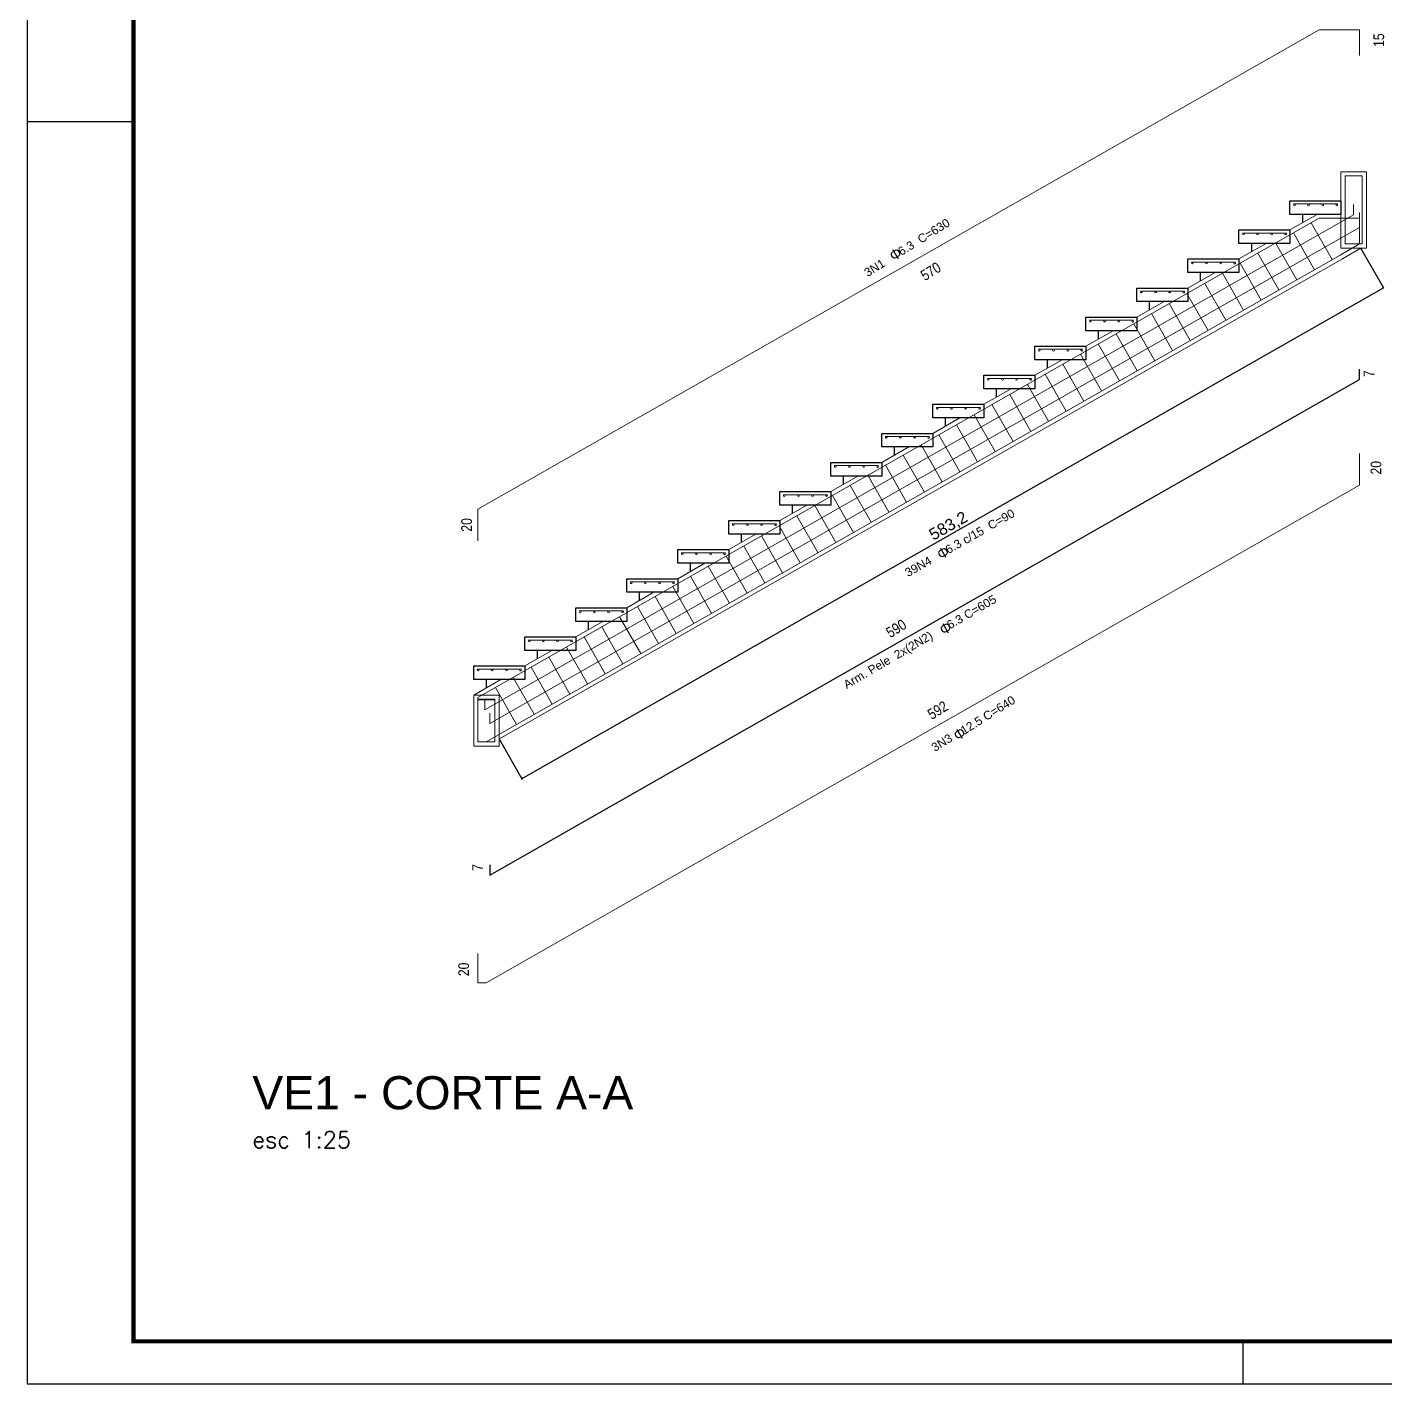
# Model space of a CAD drawing. Header units: millimetres. Extents: x 99 to 586, y -147 to 19.
# Drawn here: x 502.02 to 533.96, y -146.55 to -114.63 of the extents above; entities that cross this region are included whole.
import ezdxf

# ---------------------------------------------------------------- set-up
doc = ezdxf.new("R2010")
doc.units = ezdxf.units.MM
for name, color, linetype, lineweight in [('ARM_LONGITUDINAL_Ø12_5', 34, 'Continuous', 9), ('ARM_LONGITUDINAL_Ø6_3', 31, 'Continuous', 9), ('ARM_LONGITUDINAL_Ø8', 32, 'Continuous', 9), ('Vista Fino', 7, 'Continuous', 0)]:
    doc.layers.add(name, color=color, linetype=linetype, lineweight=lineweight)
for name, color, linetype in [('ARQ-FOLHA', 7, 'Continuous'), ('ARQ-TEXTO4', 1, 'Continuous'), ('COTA CYPE', 31, 'Continuous')]:
    doc.layers.add(name, color=color, linetype=linetype)
doc.styles.add('ARIAL NARROW', font='ARIALN.TTF')
doc.styles.add('ROMANS', font='romans.shx')
doc.styles.get("Standard").update_dxf_attribs({"font": 'arial.ttf'})
doc.dimstyles.new('Copy of 1-50', dxfattribs={"dimscale": 0.05, "dimtxt": 5.5, "dimasz": 0.8, "dimexe": 0.1, "dimexo": 0.2, "dimgap": 0.3, "dimtad": 1, "dimdec": 1, "dimlfac": 25, "dimzin": 1, "dimtxsty": 'Standard', "dimblk": 'OBLIQUE', "dimcen": 10, "dimdle": 0.1, "dimclrd": 7, "dimclre": 8, "dimclrt": 256, "dimadec": 0, "dimazin": 2, "dimtfac": 1, "dimtdec": 1, "dimtmove": 2, "dimatfit": 0, "dimldrblk": 'OBLIQUE', "dimfxl": 0, "dimlwd": -1, "dimlwe": -1, "dimarcsym": 0})

# ---------------------------------------------------------------- blocks, each defined once
blk = doc.blocks.new('FOLHA A1')
at = {"layer": 'ARQ-FOLHA'}
for p, q in [((0, 0), (0, -594)), ((0, -297), (25, -297)), ((286, -594), (286, -584)), ((0, -594), (841, -594))]:
    blk.add_line(p, q, dxfattribs=at)
at = {"layer": 'ARQ-FOLHA', "const_width": 1}
blk.add_lwpolyline([(25, -10), (25, -584), (831, -584), (831, -10), (25, -10)], dxfattribs=at)
blk = doc.blocks.new('_OBLIQUE')
at = {"color": 0, "linetype": 'ByBlock'}
blk.add_line((-0.5, -0.5), (0.5, 0.5), dxfattribs=at)
blk = doc.blocks.new('*D553')
at = {"color": 8}
for p, q in [((533.398, -119.84), (533.926, -120.767)), ((513.132, -131.391), (513.661, -132.318))]:
    blk.add_line(p, q, dxfattribs=at)
at = {"color": 7}
blk.add_line((513.654, -132.316), (533.928, -120.76), dxfattribs=at)
at = {"layer": 'Defpoints', "color": 0}
for p in [(533.393, -119.831), (533.923, -120.762), (513.127, -131.382)]:
    blk.add_point(p, dxfattribs=at)
at = {"color": 7, "xscale": 0.04000000000000001, "yscale": 0.04000000000000001, "zscale": 0.04000000000000001}
for p, rotation in [((533.923, -120.762), 29.68314017750449), ((513.658, -132.314), 209.6831401775045)]:
    blk.add_blockref('_OBLIQUE', p, dxfattribs=dict(at, rotation=rotation))
at = {"insert": (523.701, -126.381), "char_height": 0.275, "attachment_point": 5, "rotation": 29.6831}
blk.add_mtext('583,2', dxfattribs=at)

msp = doc.modelspace()

# ---------------------------------------------------------------- linework, layer by layer
for p, q in [((532.0189, -119.0351), (532.0189, -119.2329)), ((530.8189, -119.7191), (530.8189, -119.9169)), ((529.6189, -120.4031), (529.6189, -120.6009)), ((528.4189, -121.0871), (528.4189, -121.2849)), ((527.2189, -121.7711), (527.2189, -121.9689)), ((526.0189, -122.4551), (526.0189, -122.6529)), ((524.8189, -123.1391), (524.8189, -123.3369)), ((523.6189, -123.8231), (523.6189, -124.0209)), ((522.4189, -124.5071), (522.4189, -124.7049)), ((521.2189, -125.1911), (521.2189, -125.3889)), ((520.0189, -125.8751), (520.0189, -126.0729)), ((518.8189, -126.5591), (518.8189, -126.7569)), ((517.6189, -127.2431), (517.6189, -127.4409)), ((516.4189, -127.9271), (516.4189, -128.1249)), ((515.2189, -128.6111), (515.2189, -128.8089)), ((514.0189, -129.2951), (514.0189, -129.4929)), ((512.8189, -129.9791), (512.8189, -130.1769)), ((512.6273, -130.4486), (513.0273, -130.4486))]:
    msp.add_line(p, q)
for points in [[(531.7273, -119.0351), (531.7273, -118.7151), (532.9273, -118.7151), (532.9273, -119.0351)], [(530.5273, -119.7191), (530.5273, -119.3991), (531.7273, -119.3991), (531.7273, -119.7191)], [(529.3273, -120.4031), (529.3273, -120.0831), (530.5273, -120.0831), (530.5273, -120.4031)], [(528.1273, -121.0871), (528.1273, -120.7671), (529.3273, -120.7671), (529.3273, -121.0871)], [(526.9273, -121.7711), (526.9273, -121.4511), (528.1273, -121.4511), (528.1273, -121.7711)], [(525.7273, -122.4551), (525.7273, -122.1351), (526.9273, -122.1351), (526.9273, -122.4551)], [(524.5273, -123.1391), (524.5273, -122.8191), (525.7273, -122.8191), (525.7273, -123.1391)], [(523.3273, -123.8231), (523.3273, -123.5031), (524.5273, -123.5031), (524.5273, -123.8231)], [(522.1273, -124.5071), (522.1273, -124.1871), (523.3273, -124.1871), (523.3273, -124.5071)], [(520.9273, -125.1911), (520.9273, -124.8711), (522.1273, -124.8711), (522.1273, -125.1911)], [(519.7273, -125.8751), (519.7273, -125.5551), (520.9273, -125.5551), (520.9273, -125.8751)], [(518.5273, -126.5591), (518.5273, -126.2391), (519.7273, -126.2391), (519.7273, -126.5591)], [(517.3273, -127.2431), (517.3273, -126.9231), (518.5273, -126.9231), (518.5273, -127.2431)], [(516.1273, -127.9271), (516.1273, -127.6071), (517.3273, -127.6071), (517.3273, -127.9271)], [(514.9273, -128.6111), (514.9273, -128.2911), (516.1273, -128.2911), (516.1273, -128.6111)], [(513.7273, -129.2951), (513.7273, -128.9751), (514.9273, -128.9751), (514.9273, -129.2951)], [(512.5273, -129.9791), (512.5273, -129.6591), (513.7273, -129.6591), (513.7273, -129.9791)]]:
    msp.add_lwpolyline(points, close=True)
at = {"layer": 'ARM_LONGITUDINAL_Ø12_5'}
for points in [[(533.3661, -118.9903), (533.3661, -119.7311), (532.9106, -119.9908), (512.8188, -131.4431), (512.6273, -131.4431), (512.6273, -130.7519)], [(533.3661, -124.6636), (533.3661, -125.4045), (532.9106, -125.6641), (512.8188, -137.1165), (512.6273, -137.1165), (512.6273, -136.4252)]]:
    msp.add_lwpolyline(points, dxfattribs=at)
at = {"layer": 'ARM_LONGITUDINAL_Ø6_3'}
for p, q in [((532.224, -119.2311), (532.7192, -120.0999)), ((531.39, -119.7065), (531.8852, -120.5753)), ((531.807, -119.4688), (532.3022, -120.3376)), ((530.973, -119.9442), (531.4682, -120.813)), ((530.556, -120.1819), (531.0512, -121.0507)), ((529.7219, -120.6573), (530.2172, -121.526)), ((530.139, -120.4196), (530.6342, -121.2884)), ((529.3049, -120.895), (529.8001, -121.7637)), ((528.8879, -121.1327), (529.3831, -122.0014)), ((528.0539, -121.6081), (528.5491, -122.4768)), ((528.4709, -121.3704), (528.9661, -122.2391)), ((527.6369, -121.8458), (528.1321, -122.7145)), ((527.2199, -122.0835), (527.7151, -122.9522)), ((526.3858, -122.5589), (526.881, -123.4276)), ((526.8029, -122.3212), (527.2981, -123.1899)), ((525.9688, -122.7965), (526.464, -123.6653)), ((525.5518, -123.0342), (526.047, -123.903)), ((524.7178, -123.5096), (525.213, -124.3784)), ((525.1348, -123.2719), (525.63, -124.1407)), ((524.3008, -123.7473), (524.796, -124.6161)), ((523.4668, -124.2227), (523.962, -125.0915)), ((523.8838, -123.985), (524.379, -124.8538)), ((523.0497, -124.4604), (523.5449, -125.3292)), ((522.6327, -124.6981), (523.1279, -125.5669)), ((521.7987, -125.1735), (522.2939, -126.0423)), ((522.2157, -124.9358), (522.7109, -125.8046)), ((521.3817, -125.4112), (521.8769, -126.28)), ((520.9647, -125.6489), (521.4599, -126.5177)), ((520.1306, -126.1243), (520.6259, -126.9931)), ((520.5477, -125.8866), (521.0429, -126.7554)), ((519.7136, -126.362), (520.2088, -127.2308)), ((519.2966, -126.5997), (519.7918, -127.4685)), ((518.4626, -127.0751), (518.9578, -127.9439)), ((518.8796, -126.8374), (519.3748, -127.7062)), ((518.0456, -127.3128), (518.5408, -128.1816)), ((517.6286, -127.5505), (518.1238, -128.4193)), ((516.7945, -128.0259), (517.2897, -128.8947)), ((517.2116, -127.7882), (517.7068, -128.657)), ((516.3775, -128.2636), (516.8727, -129.1324)), ((515.9605, -128.5013), (516.4557, -129.3701)), ((515.1265, -128.9767), (515.6217, -129.8455)), ((515.5435, -128.739), (516.0387, -129.6078)), ((514.7095, -129.2144), (515.2047, -130.0832)), ((514.2925, -129.4521), (514.7877, -130.3209)), ((513.4584, -129.9275), (513.9536, -130.7962)), ((513.8755, -129.6898), (514.3707, -130.5586)), ((513.0414, -130.1652), (513.5366, -131.0339))]:
    msp.add_line(p, q, dxfattribs=at)
for points in [[(512.6273, -126.713), (512.6244, -125.9701), (532.4154, -114.6892), (533.3661, -114.6892), (533.3661, -115.2983)], [(512.7893, -130.4486), (512.7893, -130.6925), (533.2191, -119.048), (533.2191, -118.8041)], [(512.9071, -130.7676), (512.9071, -131.0116), (533.3661, -119.3474), (533.3661, -119.1034)], [(512.6273, -131.1458), (512.6244, -130.4029), (532.4154, -119.122), (533.3661, -119.122), (533.3661, -119.7311)]]:
    msp.add_lwpolyline(points, dxfattribs=at)
for points in [[(533.0273, -119.7311), (533.0273, -118.7151), (533.0273, -118.1311), (533.4273, -118.1311), (533.4273, -119.7311)], [(512.6273, -131.4431), (513.0273, -131.4431), (513.0273, -130.4431), (512.6273, -130.4431)]]:
    msp.add_lwpolyline(points, close=True, dxfattribs=at)
at = {"layer": 'ARM_LONGITUDINAL_Ø8'}
for p, q in [((531.8095, -118.7897), (532.8495, -118.7897)), ((530.6095, -119.4737), (531.6495, -119.4737)), ((529.4095, -120.1577), (530.4495, -120.1577)), ((528.2095, -120.8417), (529.2495, -120.8417)), ((527.0095, -121.5257), (528.0495, -121.5257)), ((525.8095, -122.2097), (526.8495, -122.2097)), ((524.6095, -122.8937), (525.6495, -122.8937)), ((523.4095, -123.5777), (524.4495, -123.5777)), ((522.2095, -124.2617), (523.2495, -124.2617)), ((521.0095, -124.9457), (522.0495, -124.9457)), ((519.8095, -125.6297), (520.8495, -125.6297)), ((518.6095, -126.3137), (519.6495, -126.3137)), ((517.4095, -126.9977), (518.4495, -126.9977)), ((516.2095, -127.6817), (517.2495, -127.6817)), ((515.0095, -128.3657), (516.0495, -128.3657)), ((513.8095, -129.0497), (514.8495, -129.0497)), ((512.6095, -129.7337), (513.6495, -129.7337))]:
    msp.add_line(p, q, dxfattribs=at)
for centre in [(531.8321, -118.81), (532.1654, -118.81), (532.4987, -118.81), (532.8288, -118.8127), (530.6321, -119.494), (530.9654, -119.494), (531.2987, -119.494), (531.6288, -119.4967), (529.4321, -120.178), (529.7654, -120.178), (530.0987, -120.178), (530.4288, -120.1807), (528.2321, -120.862), (528.5654, -120.862), (528.8987, -120.862), (529.2288, -120.8647), (527.0321, -121.546), (527.3654, -121.546), (527.6987, -121.546), (528.0288, -121.5487), (525.8321, -122.23), (526.1654, -122.23), (526.4987, -122.23), (526.8288, -122.2327), (524.6321, -122.914), (524.9654, -122.914), (525.2987, -122.914), (525.6288, -122.9167), (523.4321, -123.598), (523.7654, -123.598), (524.0987, -123.598), (524.4288, -123.6007), (522.2321, -124.282), (522.5654, -124.282), (522.8987, -124.282), (523.2288, -124.2847), (521.0321, -124.966), (521.3654, -124.966), (521.6987, -124.966), (522.0288, -124.9687), (519.8321, -125.65), (520.1654, -125.65), (520.4987, -125.65), (520.8288, -125.6527), (518.6321, -126.334), (518.9654, -126.334), (519.2987, -126.334), (519.6288, -126.3367), (517.4321, -127.018), (517.7654, -127.018), (518.0987, -127.018), (518.4288, -127.0207), (516.2321, -127.702), (516.5654, -127.702), (516.8987, -127.702), (517.2288, -127.7047), (515.0321, -128.386), (515.3654, -128.386), (515.6987, -128.386), (516.0288, -128.3887), (513.8321, -129.07), (514.1654, -129.07), (514.4987, -129.07), (514.8288, -129.0727), (512.6321, -129.754), (512.9654, -129.754), (513.2987, -129.754), (513.6288, -129.7567)]:
    msp.add_circle(centre, 0.02, dxfattribs=at)
at = {"layer": 'COTA CYPE'}
msp.add_lwpolyline([(512.9071, -134.3379), (512.9071, -134.5818), (533.3661, -122.9176), (533.3661, -122.6736)], dxfattribs=at)
at = {"layer": 'Vista Fino'}
for p, q in [((531.7273, -118.7151), (532.9273, -118.7151)), ((532.9273, -118.9151), (532.9273, -118.7151)), ((531.7273, -119.0351), (532.9273, -119.0351)), ((531.7273, -119.3991), (532.3659, -119.0351)), ((530.5273, -119.3991), (531.7273, -119.3991)), ((531.7273, -119.5991), (531.7273, -119.3991)), ((530.5273, -119.7191), (531.7273, -119.7191)), ((530.5273, -120.0831), (531.1659, -119.7191)), ((532.9601, -120.0777), (533.3926, -119.8311)), ((513.1215, -131.3857), (532.9601, -120.0777)), ((529.3273, -120.0831), (530.5273, -120.0831)), ((530.5273, -120.2831), (530.5273, -120.0831)), ((529.3273, -120.4031), (530.5273, -120.4031)), ((529.3273, -120.7671), (529.9659, -120.4031)), ((528.1273, -120.7671), (529.3273, -120.7671)), ((529.3273, -120.9671), (529.3273, -120.7671)), ((528.1273, -121.0871), (529.3273, -121.0871)), ((528.1273, -121.4511), (528.7659, -121.0871)), ((526.9273, -121.4511), (528.1273, -121.4511)), ((528.1273, -121.6511), (528.1273, -121.4511)), ((526.9273, -121.7711), (528.1273, -121.7711)), ((526.9273, -122.1351), (527.5659, -121.7711)), ((525.7273, -122.1351), (526.9273, -122.1351)), ((526.9273, -122.3351), (526.9273, -122.1351)), ((525.7273, -122.4551), (526.9273, -122.4551)), ((525.7273, -122.8191), (526.3659, -122.4551)), ((524.5273, -122.8191), (525.7273, -122.8191)), ((525.7273, -123.0191), (525.7273, -122.8191)), ((524.5273, -123.1391), (525.7273, -123.1391)), ((524.5273, -123.5031), (525.1659, -123.1391)), ((523.3273, -123.5031), (524.5273, -123.5031)), ((524.5273, -123.7031), (524.5273, -123.5031)), ((523.3273, -123.8231), (524.5273, -123.8231)), ((523.3273, -124.1871), (523.9659, -123.8231)), ((522.1273, -124.1871), (523.3273, -124.1871)), ((523.3273, -124.3871), (523.3273, -124.1871)), ((522.1273, -124.5071), (523.3273, -124.5071)), ((522.1273, -124.8711), (522.7659, -124.5071)), ((520.9273, -124.8711), (522.1273, -124.8711)), ((522.1273, -125.0711), (522.1273, -124.8711)), ((520.9273, -125.1911), (522.1273, -125.1911)), ((520.9273, -125.5551), (521.5659, -125.1911)), ((519.7273, -125.5551), (520.9273, -125.5551)), ((520.9273, -125.7551), (520.9273, -125.5551)), ((519.7273, -125.8751), (520.9273, -125.8751)), ((519.7273, -126.2391), (520.3659, -125.8751)), ((518.5273, -126.2391), (519.7273, -126.2391)), ((519.7273, -126.4391), (519.7273, -126.2391)), ((518.5273, -126.5591), (519.7273, -126.5591)), ((518.5273, -126.9231), (519.1659, -126.5591)), ((517.3273, -126.9231), (518.5273, -126.9231)), ((518.5273, -127.1231), (518.5273, -126.9231)), ((517.3273, -127.2431), (518.5273, -127.2431)), ((517.3273, -127.6071), (517.9659, -127.2431)), ((516.1273, -127.6071), (517.3273, -127.6071)), ((517.3273, -127.8071), (517.3273, -127.6071)), ((516.1273, -127.9271), (517.3273, -127.9271)), ((516.1273, -128.2911), (516.7659, -127.9271)), ((514.9273, -128.2911), (516.1273, -128.2911)), ((516.1273, -128.4911), (516.1273, -128.2911)), ((514.9273, -128.6111), (516.1273, -128.6111)), ((514.9273, -128.9751), (515.5659, -128.6111)), ((513.7273, -128.9751), (514.9273, -128.9751)), ((514.9273, -129.1751), (514.9273, -128.9751)), ((513.7273, -129.2951), (514.9273, -129.2951)), ((513.7273, -129.6591), (514.3659, -129.2951)), ((512.5273, -129.6591), (513.7273, -129.6591)), ((513.7273, -129.8591), (513.7273, -129.6591)), ((512.5273, -129.9791), (513.7273, -129.9791)), ((512.5273, -130.3431), (513.1659, -129.9791))]:
    msp.add_line(p, q, dxfattribs=at)
for points in [[(532.9273, -119.8311), (532.9273, -118.7151), (532.9273, -118.0311), (533.5273, -118.0311), (533.5273, -119.8311)], [(512.5273, -131.5431), (513.1273, -131.5431), (513.1273, -130.3431), (512.5273, -130.3431)]]:
    msp.add_lwpolyline(points, close=True, dxfattribs=at)

# ---------------------------------------------------------------- block references
at = {"layer": 'ARQ-FOLHA', "xscale": 0.1, "yscale": 0.1, "zscale": 0.1}
msp.add_blockref('FOLHA A1', (502.024, -87.1502), dxfattribs=at)

# ---------------------------------------------------------------- texts
for s, rotation, p in [('6.3  C=630', 32.00538, (522.5853, -120.0163)), ('3N1 ', 32.00538, (521.7915, -120.5124)), ('6.3 c/15  C=90', 29.65481, (523.6911, -127.0307)), ('39N4 ', 29.65481, (522.7426, -127.5708)), ('6.3 C=605', 30.4161, (523.7286, -128.8036)), ('Arm. Pele  2x(2N2) ', 30.4161, (521.2991, -130.2045)), ('12.5 C=640', 32.00538, (524.0582, -131.2852)), ('3N3 ', 32.00538, (523.3739, -131.6841))]:
    msp.add_text(s, height=0.2, rotation=rotation).set_placement(p)
at = {"char_height": 0.25, "attachment_point": 5, "style": 'ARIAL NARROW'}
for s, insert, rotation in [('15', (533.8189, -114.9353), 90), ('570', (523.2787, -120.3763), 32.00538), ('7', (533.5849, -122.7843), 90), ('20', (533.7518, -124.9959), 90), ('20', (512.3618, -126.3413), 90), ('590', (522.4656, -128.7774), 32.00538), ('592', (523.4421, -130.7004), 32.00538), ('7', (512.6194, -134.402), 90), ('20', (512.2922, -136.7984), 90)]:
    msp.add_mtext(s, dxfattribs=dict(at, insert=insert, rotation=rotation))
at = {"char_height": 0.25, "attachment_point": 1}
for insert, rotation in [((522.2714, -119.9351), 31.39486), ((523.3922, -126.9527), 29.04429), ((523.45, -128.7309), 29.80558), ((523.7776, -131.2203), 31.39486)]:
    msp.add_mtext_dynamic_manual_height_columns('{\\Fgreeks|c0;F}', width=0.137415, gutter_width=12.5, heights=[0], dxfattribs=dict(at, insert=insert, rotation=rotation))
at = {"layer": 'ARQ-TEXTO4', "color": 31, "insert": (507.3207, -139.3109), "char_height": 0.39, "width": 29.650864, "attachment_point": 1, "style": 'ROMANS'}
msp.add_mtext('{\\fArial|b0|i0|c0|p34;\\H2x;\\C4;VE1 - CORTE A-A \\P\\Fromans|c0;\\H0.50002x;\\C2;esc 1:25}', dxfattribs=at)

# ---------------------------------------------------------------- dimensions: what is measured, and where the dimension line sits
dim = msp.add_aligned_dim(p1=(513.1273, -131.3824), p2=(533.3926, -119.8311), distance=-1.0719, dimstyle='Copy of 1-50')
dim.commit()
dim.dimension.update_dxf_attribs({"geometry": '*D553', "text_midpoint": (523.7015, -126.3814)})

doc.saveas('drawing.dxf')
